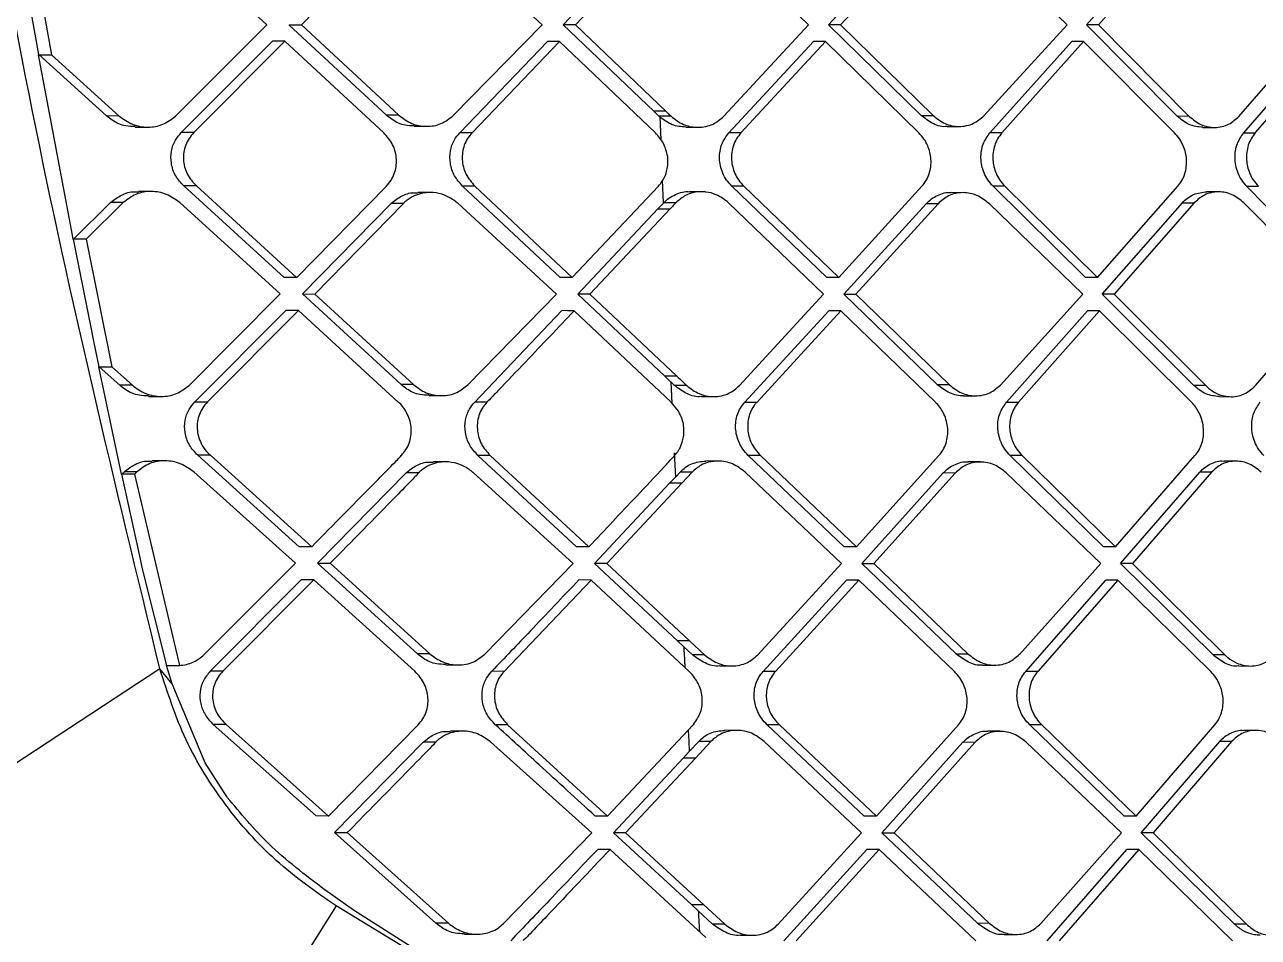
# Model space of a CAD drawing. Extents: x 525 to 609, y 649 to 778.
# Drawn here: x 534.178 to 535.813, y 714.428 to 715.638 of the extents above; entities that cross this region are included whole.
import ezdxf

# ---------------------------------------------------------------- set-up
doc = ezdxf.new("R2010")
doc.units = 0
doc.header["$MEASUREMENT"] = 0
doc.layers.add('1', color=4, linetype='Continuous')

# ---------------------------------------------------------------- blocks, each defined once
blk = doc.blocks.new('JETSETTER')
at = {"layer": '1', "color": 3, "linetype": 'Continuous', "lineweight": 25}
for p, q in [((9.3714, 46.5133), (9.2395, 46.6345)), ((9.7361, 46.5132), (9.6066, 46.6336)), ((10.089, 46.5131), (9.9643, 46.6343)), ((10.4318, 46.513), (10.3089, 46.6334)), ((10.4576, 46.5131), (10.5651, 46.6342)), ((10.5808, 46.6342), (10.4734, 46.513)), ((9.5349, 46.6332), (9.417, 46.5133)), ((9.7641, 46.5132), (9.8756, 46.6311)), ((9.8917, 46.6311), (9.7803, 46.5132)), ((10.1158, 46.5131), (10.2256, 46.6331)), ((10.2415, 46.633), (10.1317, 46.5131)), ((9.069, 46.4736), (9.0564, 46.5448)), ((9.0732, 46.5446), (9.0859, 46.4733)), ((9.2503, 46.3922), (9.3714, 46.5133)), ((9.53, 46.3933), (9.4005, 46.5133)), ((9.4006, 46.5133), (9.417, 46.5133)), ((9.417, 46.5133), (9.5463, 46.3932)), ((9.6182, 46.3929), (9.7361, 46.5132)), ((9.8841, 46.3986), (9.7641, 46.5132)), ((9.7803, 46.5132), (9.7641, 46.5132)), ((9.7803, 46.5132), (9.9001, 46.3986)), ((9.9768, 46.3919), (10.089, 46.5131)), ((10.2383, 46.3931), (10.1158, 46.5131)), ((10.1317, 46.5131), (10.1158, 46.5131)), ((10.2542, 46.393), (10.1317, 46.5131)), ((10.3217, 46.3927), (10.4318, 46.513)), ((10.578, 46.3919), (10.4576, 46.5131)), ((10.4734, 46.513), (10.4576, 46.5131)), ((10.4734, 46.513), (10.5938, 46.3918)), ((10.6596, 46.3918), (10.7648, 46.513)), ((9.2578, 46.3702), (9.3787, 46.4913)), ((9.3952, 46.4913), (9.2744, 46.3702)), ((9.3952, 46.4913), (9.3788, 46.4913)), ((9.5261, 46.3701), (9.3952, 46.4913)), ((9.627, 46.3701), (9.7431, 46.4912)), ((9.7593, 46.4912), (9.6433, 46.37)), ((9.7593, 46.4912), (9.7431, 46.4912)), ((9.8864, 46.37), (9.7593, 46.4912)), ((9.9836, 46.37), (10.0956, 46.4911)), ((10.1115, 46.4911), (9.9996, 46.3699)), ((10.1115, 46.4911), (10.0956, 46.4911)), ((10.2354, 46.3699), (10.1115, 46.4911)), ((10.3296, 46.3699), (10.438, 46.4911)), ((10.4538, 46.491), (10.3454, 46.3699)), ((10.4538, 46.491), (10.438, 46.4911)), ((10.5744, 46.3698), (10.4538, 46.491)), ((10.7706, 46.491), (10.6656, 46.3699)), ((10.6812, 46.3698), (10.7862, 46.491)), ((9.1122, 46.2415), (9.0687, 46.4735)), ((9.1589, 46.3923), (9.0689, 46.4736)), ((9.0691, 46.4733), (9.0859, 46.4733)), ((9.0859, 46.4733), (9.1756, 46.3922)), ((9.1756, 46.3922), (9.1589, 46.3923)), ((9.5463, 46.3932), (9.53, 46.3933)), ((9.8909, 46.392), (9.8841, 46.3986)), ((9.9001, 46.3985), (9.8841, 46.3986)), ((9.892, 46.391), (9.8909, 46.392)), ((9.907, 46.392), (9.8909, 46.392)), ((9.8921, 46.391), (9.8933, 46.3608)), ((10.2383, 46.3931), (10.2542, 46.393)), ((10.5937, 46.3918), (10.578, 46.3919)), ((9.1968, 46.3776), (9.2135, 46.3776)), ((9.5667, 46.3786), (9.5831, 46.3786)), ((9.9265, 46.3774), (9.9426, 46.3773)), ((10.273, 46.3784), (10.2888, 46.3784)), ((10.6117, 46.3772), (10.6274, 46.3772)), ((9.2744, 46.3702), (9.2578, 46.3702)), ((9.6433, 46.37), (9.627, 46.3701)), ((9.9996, 46.3699), (9.9836, 46.37)), ((10.3454, 46.3699), (10.3296, 46.3699)), ((10.6656, 46.3699), (10.6812, 46.3698)), ((9.9028, 46.3292), (9.9025, 46.3384)), ((9.8954, 46.3072), (9.8966, 46.2771)), ((9.2178, 46.2921), (9.2012, 46.2922)), ((9.3942, 46.1783), (9.2612, 46.2995)), ((9.2778, 46.2995), (9.2612, 46.2995)), ((9.2778, 46.2995), (9.4107, 46.1783)), ((9.4108, 46.1782), (9.5297, 46.2994)), ((9.5879, 46.2908), (9.5716, 46.2909)), ((9.7599, 46.1782), (9.6307, 46.2994)), ((9.647, 46.2993), (9.6307, 46.2994)), ((9.647, 46.2993), (9.7761, 46.1781)), ((9.7761, 46.1781), (9.8903, 46.2992)), ((9.9476, 46.2919), (9.9315, 46.2919)), ((10.1133, 46.1781), (9.9876, 46.2993)), ((10.0036, 46.2992), (9.9876, 46.2993)), ((10.0036, 46.2992), (10.1293, 46.178)), ((10.1293, 46.178), (10.2395, 46.2992)), ((10.2942, 46.2906), (10.2783, 46.2907)), ((10.4562, 46.178), (10.3337, 46.2992)), ((10.3495, 46.2991), (10.3337, 46.2992)), ((10.3495, 46.2991), (10.472, 46.178)), ((10.472, 46.178), (10.5786, 46.2991)), ((10.6327, 46.2917), (10.617, 46.2918)), ((10.6697, 46.2991), (10.7887, 46.178)), ((10.6697, 46.2991), (10.6854, 46.2991)), ((9.1148, 46.229), (9.1642, 46.2776)), ((9.181, 46.2775), (9.1318, 46.2291)), ((9.181, 46.2775), (9.1643, 46.2776)), ((9.389, 46.1563), (9.2557, 46.2775)), ((9.4183, 46.1563), (9.536, 46.2762)), ((9.5523, 46.2762), (9.4348, 46.1562)), ((9.5523, 46.2762), (9.536, 46.2762)), ((9.7552, 46.1561), (9.6243, 46.2765)), ((9.8892, 46.2687), (9.8968, 46.2769)), ((9.9133, 46.2772), (9.8972, 46.2773)), ((10.1092, 46.156), (9.9832, 46.2772)), ((10.1361, 46.1561), (10.245, 46.276)), ((10.2609, 46.276), (10.1521, 46.156)), ((10.2609, 46.276), (10.245, 46.276)), ((10.4526, 46.156), (10.3284, 46.2763)), ((10.4784, 46.156), (10.5847, 46.2771)), ((10.6004, 46.2771), (10.4942, 46.1559)), ((10.5847, 46.2772), (10.6004, 46.2771)), ((10.7855, 46.1559), (10.6663, 46.2771)), ((9.7833, 46.1562), (9.8892, 46.2687)), ((9.9053, 46.2686), (9.7995, 46.1561)), ((9.9053, 46.2686), (9.8892, 46.2687)), ((9.1147, 46.229), (9.1122, 46.2415)), ((9.1318, 46.2291), (9.115, 46.2292)), ((9.1383, 46.1119), (9.115, 46.229)), ((9.1318, 46.2291), (9.1659, 46.0595)), ((9.4108, 46.1782), (9.3942, 46.1783)), ((9.7761, 46.1781), (9.7599, 46.1782)), ((10.1293, 46.178), (10.1133, 46.1781)), ((10.472, 46.178), (10.4562, 46.178)), ((9.2681, 46.0351), (9.389, 46.1563)), ((9.5491, 46.0362), (9.4183, 46.1563)), ((9.4183, 46.1563), (9.4348, 46.1562)), ((9.4348, 46.1562), (9.5656, 46.0362)), ((9.6377, 46.0358), (9.7552, 46.1561)), ((9.8986, 46.0472), (9.7833, 46.1562)), ((9.7995, 46.1561), (9.7833, 46.1562)), ((9.7995, 46.1561), (9.9147, 46.0472)), ((9.9978, 46.0349), (10.1092, 46.156)), ((10.26, 46.036), (10.1361, 46.1561)), ((10.1361, 46.1561), (10.1521, 46.156)), ((10.1521, 46.156), (10.2759, 46.036)), ((10.3435, 46.0356), (10.4526, 46.156)), ((10.6, 46.0348), (10.4784, 46.156)), ((10.4942, 46.156), (10.4784, 46.156)), ((10.4942, 46.1559), (10.6157, 46.0348)), ((10.6815, 46.0348), (10.7855, 46.1559)), ((9.2759, 46.0132), (9.3966, 46.1343)), ((9.4131, 46.1342), (9.2925, 46.0131)), ((9.4131, 46.1342), (9.3966, 46.1343)), ((9.5454, 46.013), (9.4131, 46.1342)), ((9.6468, 46.013), (9.7624, 46.1342)), ((9.9072, 46.0129), (9.7787, 46.1341)), ((10.0048, 46.0129), (10.116, 46.1341)), ((10.132, 46.134), (10.0209, 46.0129)), ((10.132, 46.134), (10.116, 46.1341)), ((10.2573, 46.0128), (10.132, 46.134)), ((10.3516, 46.0128), (10.459, 46.134)), ((10.4748, 46.1339), (10.3675, 46.0128)), ((10.4748, 46.1339), (10.459, 46.134)), ((10.5966, 46.0128), (10.4748, 46.1339)), ((9.142, 46.0939), (9.1383, 46.1119)), ((9.149, 46.0598), (9.142, 46.0939)), ((9.1738, 45.9404), (9.1487, 46.0597)), ((9.1762, 46.0353), (9.1489, 46.0597)), ((9.1491, 46.0595), (9.1659, 46.0595)), ((9.1659, 46.0595), (9.193, 46.0352)), ((9.9068, 46.0395), (9.8986, 46.0472)), ((9.9147, 46.0472), (9.8986, 46.0472)), ((9.193, 46.0352), (9.1763, 46.0352)), ((9.5656, 46.0362), (9.5491, 46.0362)), ((9.9069, 46.0395), (9.9081, 46.0117)), ((9.9277, 46.0349), (9.9116, 46.0349)), ((10.2759, 46.036), (10.2599, 46.036)), ((10.6157, 46.0348), (10.6, 46.0348)), ((9.2145, 46.0206), (9.2312, 46.0205)), ((9.2759, 46.0132), (9.2925, 46.0131)), ((9.5862, 46.0216), (9.6026, 46.0215)), ((9.6631, 46.013), (9.6468, 46.013)), ((9.9168, 46.0008), (9.9072, 46.0129)), ((9.9475, 46.0203), (9.9636, 46.0202)), ((10.0048, 46.0129), (10.0209, 46.0129)), ((10.2948, 46.0214), (10.3107, 46.0213)), ((10.3516, 46.0128), (10.3675, 46.0128)), ((10.6338, 46.0202), (10.6495, 46.0201)), ((9.1788, 45.9172), (9.1738, 45.9404)), ((9.2361, 45.9351), (9.2194, 45.9351)), ((9.4142, 45.8212), (9.2797, 45.9425)), ((9.2964, 45.9424), (9.2797, 45.9425)), ((9.2964, 45.9424), (9.4308, 45.8212)), ((9.6081, 45.9338), (9.5917, 45.9338)), ((9.7818, 45.8211), (9.651, 45.9423)), ((9.6673, 45.9423), (9.651, 45.9423)), ((9.6673, 45.9423), (9.798, 45.8211)), ((9.9112, 45.9455), (9.9127, 45.9136)), ((9.9693, 45.9348), (9.9532, 45.9349)), ((10.1366, 45.821), (10.0094, 45.9422)), ((10.0254, 45.9422), (10.0094, 45.9422)), ((10.0254, 45.9422), (10.1526, 45.8209)), ((10.1526, 45.8209), (10.262, 45.9421)), ((10.3169, 45.9336), (10.301, 45.9336)), ((10.4802, 45.8209), (10.3564, 45.9421)), ((10.3723, 45.9421), (10.3564, 45.9421)), ((10.3723, 45.9421), (10.496, 45.8209)), ((10.496, 45.8209), (10.6014, 45.942)), ((10.6556, 45.9347), (10.6399, 45.9347)), ((9.2033, 45.807), (9.1791, 45.9174)), ((9.1991, 45.9205), (9.1823, 45.9205)), ((9.1959, 45.9173), (9.2555, 45.6636)), ((9.409, 45.7992), (9.2743, 45.9204)), ((9.4385, 45.7992), (9.556, 45.9192)), ((9.5724, 45.9191), (9.556, 45.9192)), ((9.7772, 45.7991), (9.6447, 45.9194)), ((9.9127, 45.9136), (9.9189, 45.9202)), ((9.935, 45.9202), (9.9189, 45.9202)), ((9.935, 45.9202), (9.9213, 45.9054)), ((10.1327, 45.799), (10.0052, 45.9202)), ((10.1597, 45.799), (10.2678, 45.919)), ((10.2837, 45.9189), (10.1757, 45.7989)), ((10.2837, 45.9189), (10.2678, 45.919)), ((10.4768, 45.7989), (10.3513, 45.9192)), ((10.5026, 45.7989), (10.6078, 45.9201)), ((10.6235, 45.92), (10.5184, 45.7989)), ((10.6235, 45.92), (10.6078, 45.9201)), ((9.8054, 45.7991), (9.9051, 45.9054)), ((9.9213, 45.9054), (9.8217, 45.799)), ((9.9051, 45.9054), (9.9127, 45.9135)), ((9.9213, 45.9054), (9.9051, 45.9054)), ((9.4308, 45.8212), (9.4142, 45.8212)), ((9.798, 45.821), (9.7818, 45.8211)), ((10.1526, 45.8209), (10.1366, 45.821)), ((10.496, 45.8209), (10.4802, 45.8209)), ((9.2066, 45.792), (9.2033, 45.807)), ((9.2386, 45.6637), (9.2066, 45.792)), ((9.2881, 45.6781), (9.409, 45.7992)), ((9.5709, 45.6792), (9.4385, 45.7992)), ((9.4386, 45.7992), (9.4551, 45.7992)), ((9.4551, 45.7992), (9.5874, 45.6791)), ((9.66, 45.6788), (9.7772, 45.799)), ((9.9154, 45.6966), (9.8054, 45.7991)), ((9.8217, 45.799), (9.8055, 45.7991)), ((9.8217, 45.799), (9.9315, 45.6965)), ((10.0219, 45.6778), (10.1327, 45.7989)), ((10.2849, 45.679), (10.1597, 45.799)), ((10.1597, 45.799), (10.1757, 45.7989)), ((10.1757, 45.7989), (10.3009, 45.6789)), ((10.3687, 45.6785), (10.4768, 45.7989)), ((10.6254, 45.6777), (10.5026, 45.7989)), ((10.5184, 45.7989), (10.5026, 45.7989)), ((10.5184, 45.7989), (10.6411, 45.6777)), ((9.4168, 45.7772), (9.2961, 45.6561)), ((9.4334, 45.7772), (9.3128, 45.6561)), ((9.4334, 45.7772), (9.4168, 45.7772)), ((9.5673, 45.656), (9.4334, 45.7772)), ((9.8009, 45.777), (9.6857, 45.6559)), ((9.8009, 45.777), (9.7847, 45.7771)), ((9.9311, 45.6558), (9.8009, 45.777)), ((10.0291, 45.6558), (10.1397, 45.777)), ((10.1557, 45.7769), (10.0453, 45.6558)), ((10.1557, 45.7769), (10.1397, 45.777)), ((10.2825, 45.6557), (10.1557, 45.7769)), ((10.377, 45.6558), (10.4834, 45.7769)), ((10.4992, 45.7769), (10.3929, 45.6557)), ((10.4992, 45.7769), (10.4834, 45.7769)), ((10.6222, 45.6557), (10.4992, 45.7769)), ((9.9315, 45.6965), (9.9153, 45.6965)), ((9.9238, 45.6886), (9.9154, 45.6966)), ((9.9353, 45.6779), (9.9238, 45.6886)), ((9.9315, 45.6965), (9.9515, 45.6778)), ((9.5874, 45.6791), (9.5709, 45.6792)), ((9.9515, 45.6778), (9.9353, 45.6779)), ((10.3009, 45.6789), (10.2849, 45.6789)), ((10.6411, 45.6777), (10.6253, 45.6777)), ((9.2458, 45.6393), (9.2294, 45.6595)), ((9.2458, 45.6393), (9.2384, 45.6636)), ((9.2387, 45.6637), (9.2555, 45.6636)), ((9.3128, 45.6561), (9.2961, 45.6561)), ((9.6083, 45.6645), (9.6247, 45.6645)), ((9.6856, 45.6559), (9.6693, 45.656)), ((9.9338, 45.6531), (9.9311, 45.6558)), ((9.9715, 45.6632), (9.9876, 45.6632)), ((10.0453, 45.6558), (10.0292, 45.6558)), ((10.32, 45.6643), (10.3359, 45.6643)), ((10.3929, 45.6557), (10.377, 45.6558)), ((10.6593, 45.6631), (10.675, 45.663)), ((9.2896, 45.5347), (9.2458, 45.6393)), ((9.3003, 45.5854), (9.4365, 45.4642)), ((9.3171, 45.5854), (9.3003, 45.5854)), ((9.3171, 45.5854), (9.4531, 45.4641)), ((9.4531, 45.4641), (9.5719, 45.5852)), ((9.6309, 45.5767), (9.6145, 45.5767)), ((9.6904, 45.5852), (9.6741, 45.5852)), ((9.6904, 45.5852), (9.8228, 45.464)), ((9.8228, 45.464), (9.9361, 45.5851)), ((9.9373, 45.5864), (9.9361, 45.5851)), ((9.9942, 45.5777), (9.978, 45.5778)), ((10.1631, 45.4639), (10.0343, 45.5851)), ((10.0505, 45.5851), (10.0344, 45.5851)), ((10.0505, 45.5851), (10.1792, 45.4639)), ((10.1792, 45.4639), (10.2878, 45.585)), ((10.3429, 45.5765), (10.327, 45.5765)), ((10.5074, 45.4638), (10.3824, 45.585)), ((10.3983, 45.585), (10.3824, 45.585)), ((10.3983, 45.585), (10.5233, 45.4638)), ((10.5233, 45.4638), (10.6277, 45.585)), ((10.6819, 45.5776), (10.6661, 45.5776)), ((9.4611, 45.4421), (9.5786, 45.5621)), ((9.5951, 45.5621), (9.5786, 45.5621)), ((9.802, 45.442), (9.6678, 45.5624)), ((9.9312, 45.5498), (9.9436, 45.5631)), ((9.9598, 45.5631), (9.9397, 45.5414)), ((9.9598, 45.5631), (9.9436, 45.5631)), ((10.1593, 45.4419), (10.0303, 45.5631)), ((10.1864, 45.4419), (10.2938, 45.5619)), ((10.3098, 45.5618), (10.2025, 45.4419)), ((10.3098, 45.5618), (10.2938, 45.5619)), ((10.5042, 45.4418), (10.3775, 45.5622)), ((10.53, 45.4418), (10.6342, 45.563)), ((10.65, 45.5629), (10.5459, 45.4418)), ((10.65, 45.5629), (10.6342, 45.563)), ((9.8305, 45.442), (9.9235, 45.5415)), ((9.9397, 45.5414), (9.8468, 45.442)), ((9.9234, 45.5415), (9.9397, 45.5414)), ((9.9235, 45.5415), (9.9312, 45.5498)), ((9.3185, 45.4893), (9.2896, 45.5347)), ((9.4531, 45.4641), (9.4365, 45.4642)), ((9.8228, 45.464), (9.8065, 45.464)), ((10.1792, 45.4639), (10.1631, 45.4639)), ((10.5233, 45.4638), (10.5074, 45.4638)), ((9.5952, 45.3221), (9.4611, 45.4422)), ((9.4611, 45.4422), (9.4778, 45.4421)), ((9.4778, 45.4421), (9.6118, 45.322)), ((9.6849, 45.3217), (9.802, 45.442)), ((9.9343, 45.3465), (9.8305, 45.442)), ((9.8468, 45.442), (9.8305, 45.442)), ((9.8468, 45.442), (9.9505, 45.3464)), ((10.0491, 45.3207), (10.1593, 45.4419)), ((10.3131, 45.3219), (10.1864, 45.4419)), ((10.1865, 45.4419), (10.2025, 45.4419)), ((10.2025, 45.4419), (10.3291, 45.3218)), ((10.397, 45.3215), (10.5042, 45.4418)), ((10.6539, 45.3206), (10.53, 45.4418)), ((10.5459, 45.4418), (10.5301, 45.4418)), ((10.5459, 45.4418), (10.6697, 45.3206)), ((9.8261, 45.42), (9.8098, 45.42)), ((9.953, 45.3033), (9.8261, 45.42)), ((10.1666, 45.4199), (10.0566, 45.2988)), ((10.1827, 45.4199), (10.0727, 45.2987)), ((10.1827, 45.4199), (10.1666, 45.4199)), ((10.3108, 45.2987), (10.1827, 45.4199)), ((10.4056, 45.2987), (10.511, 45.4198)), ((10.5269, 45.4198), (10.4215, 45.2986)), ((10.5269, 45.4198), (10.511, 45.4198)), ((10.651, 45.2986), (10.5269, 45.4198)), ((9.4863, 45.3395), (9.4483, 45.3661)), ((9.961, 45.043), (9.4629, 45.3449)), ((9.9431, 45.3383), (9.9343, 45.3465)), ((9.9505, 45.3464), (9.9783, 45.3207)), ((9.6019, 45.2658), (9.4863, 45.3395)), ((9.9621, 45.3208), (9.9431, 45.3383)), ((9.6118, 45.322), (9.5952, 45.3221)), ((9.9783, 45.3207), (9.9621, 45.3208)), ((10.3291, 45.3218), (10.3131, 45.3219)), ((10.6697, 45.3206), (10.6539, 45.3206)), ((9.633, 45.3074), (9.6495, 45.3074)), ((9.9986, 45.3061), (10.0148, 45.3061)), ((10.3484, 45.3072), (10.3643, 45.3072))]:
    blk.add_line(p, q, dxfattribs=at)
at = {"layer": '1', "color": 3, "linetype": 'Continuous', "lineweight": 25, "flags": 128}
for points in [[(9.9001, 46.3985), (9.904, 46.3949), (9.907, 46.392)], [(9.7787, 46.1341), (9.7696, 46.1341), (9.7625, 46.1342)], [(9.1959, 45.9173), (9.1865, 45.9174), (9.1791, 45.9174)], [(9.2294, 45.6595), (9.0048, 45.5121), (8.8595, 45.4167), (8.7142, 45.3213), (8.5689, 45.2259)], [(9.4629, 45.3449), (9.2566, 45.0165), (9.0503, 44.688)], [(9.9505, 45.3464), (9.9414, 45.3464), (9.9343, 45.3465)]]:
    blk.add_lwpolyline(points, dxfattribs=at)
at = {"layer": '1', "color": 3, "linetype": 'Continuous', "lineweight": 25}
for points, knots in [([(9.2294, 45.6595), (9.1699, 45.9051), (9.0509, 46.3962), (8.9314, 47.1453), (8.8564, 47.8998), (8.8323, 48.658), (8.8596, 49.416), (8.9376, 50.1702), (9.0599, 50.9187), (9.1804, 51.4094), (9.2407, 51.6547)], [0, 0, 0, 0, 0.125001, 0.250001, 0.375003, 0.499997, 0.624991, 0.749994, 0.874996, 1, 1, 1, 1]), ([(9.1969, 46.3783), (9.1926, 46.3783), (9.1819, 46.3784), (9.1688, 46.3843), (9.1613, 46.3903), (9.1589, 46.3923)], [0, 0, 0, 0, 0.30808, 0.77962, 1, 1, 1, 1]), ([(9.1756, 46.3922), (9.1813, 46.3881), (9.1926, 46.3799), (9.2134, 46.3765), (9.2341, 46.3797), (9.2449, 46.3881), (9.2503, 46.3922)], [0, 0, 0, 0, 0.250389, 0.502666, 0.753823, 1, 1, 1, 1]), ([(9.5667, 46.3793), (9.5626, 46.3793), (9.5524, 46.3794), (9.5396, 46.3852), (9.5324, 46.3913), (9.53, 46.3933)], [0, 0, 0, 0, 0.308044, 0.768915, 1, 1, 1, 1]), ([(9.5463, 46.3932), (9.5518, 46.3892), (9.5627, 46.381), (9.5827, 46.3775), (9.6027, 46.3806), (9.613, 46.3888), (9.6182, 46.3929)], [0, 0, 0, 0, 0.250409, 0.502081, 0.753025, 1, 1, 1, 1]), ([(9.9265, 46.3775), (9.9203, 46.378), (9.9077, 46.3792), (9.8973, 46.387), (9.8921, 46.3909)], [0, 0, 0, 0, 0.492484, 1, 1, 1, 1]), ([(9.907, 46.392), (9.9122, 46.3879), (9.9222, 46.3802), (9.9352, 46.3775), (9.9452, 46.3772), (9.9529, 46.378), (9.9652, 46.382), (9.9723, 46.3881), (9.9768, 46.3919)], [0, 0, 0, 0, 0.248392, 0.4715, 0.498571, 0.641528, 0.772806, 1, 1, 1, 1]), ([(10.273, 46.3785), (10.2729, 46.3785), (10.2668, 46.3772), (10.2536, 46.3813), (10.2434, 46.3892), (10.2383, 46.3931)], [0, 0, 0, 0, 0.001472, 0.502122, 1, 1, 1, 1]), ([(10.2542, 46.393), (10.2593, 46.389), (10.2695, 46.3809), (10.2857, 46.3777), (10.2985, 46.3791), (10.3104, 46.3829), (10.3173, 46.3889), (10.3217, 46.3927)], [0, 0, 0, 0, 0.2488843, 0.4986202, 0.6394033, 0.7699548, 1, 1, 1, 1]), ([(10.6117, 46.3773), (10.6055, 46.3779), (10.5931, 46.3793), (10.5831, 46.3877), (10.578, 46.3919)], [0, 0, 0, 0, 0.499015, 1, 1, 1, 1]), ([(10.5937, 46.3918), (10.5987, 46.3878), (10.6087, 46.3796), (10.6246, 46.3765), (10.637, 46.3779), (10.6486, 46.3818), (10.6553, 46.3879), (10.6596, 46.3918)], [0, 0, 0, 0, 0.249165, 0.498679, 0.637198, 0.767007, 1, 1, 1, 1]), ([(9.2612, 46.2995), (9.2573, 46.3038), (9.2494, 46.3123), (9.2438, 46.329), (9.2439, 46.3456), (9.2489, 46.3599), (9.255, 46.367), (9.2578, 46.3703)], [0, 0, 0, 0, 0.2178, 0.436157, 0.64123, 0.835851, 1, 1, 1, 1]), ([(9.2744, 46.3702), (9.2722, 46.3677), (9.2678, 46.3627), (9.2634, 46.3538), (9.2609, 46.3443), (9.2604, 46.3346), (9.2619, 46.3248), (9.2665, 46.3121), (9.2733, 46.3045), (9.2778, 46.2995)], [0, 0, 0, 0, 0.129064, 0.254547, 0.377228, 0.497962, 0.62032, 0.747051, 1, 1, 1, 1]), ([(9.5297, 46.2994), (9.5319, 46.3018), (9.5361, 46.3068), (9.5404, 46.3157), (9.5428, 46.3252), (9.5433, 46.335), (9.5417, 46.3448), (9.5372, 46.3575), (9.5306, 46.365), (9.5261, 46.3701)], [0, 0, 0, 0, 0.127462, 0.25255, 0.375952, 0.498478, 0.621016, 0.747764, 1, 1, 1, 1]), ([(9.6307, 46.2994), (9.6268, 46.3037), (9.6191, 46.3123), (9.6136, 46.3291), (9.6137, 46.3458), (9.6186, 46.3601), (9.6244, 46.3671), (9.627, 46.3701)], [0, 0, 0, 0, 0.218698, 0.437829, 0.646296, 0.84558, 1, 1, 1, 1]), ([(9.6433, 46.37), (9.6411, 46.3675), (9.6369, 46.3626), (9.6327, 46.3536), (9.6303, 46.3442), (9.6299, 46.3344), (9.6315, 46.3247), (9.6359, 46.312), (9.6426, 46.3044), (9.647, 46.2993)], [0, 0, 0, 0, 0.128067, 0.253459, 0.376785, 0.498712, 0.620994, 0.747997, 1, 1, 1, 1]), ([(9.9025, 46.3386), (9.9011, 46.3445), (9.8984, 46.3564), (9.8904, 46.3654), (9.8864, 46.37)], [0, 0, 0, 0, 0.49722, 1, 1, 1, 1]), ([(9.9875, 46.2993), (9.9851, 46.3019), (9.9803, 46.307), (9.9753, 46.3164), (9.9722, 46.3261), (9.9709, 46.3361), (9.9716, 46.3458), (9.9747, 46.3579), (9.9801, 46.3652), (9.9836, 46.37)], [0, 0, 0, 0, 0.13682, 0.269621, 0.398716, 0.524433, 0.647123, 0.767194, 1, 1, 1, 1]), ([(9.9996, 46.3699), (9.9976, 46.3674), (9.9935, 46.3625), (9.9895, 46.3535), (9.9872, 46.344), (9.9868, 46.3312), (9.99, 46.3185), (9.9964, 46.3069), (10.0011, 46.3018), (10.0036, 46.2992)], [0, 0, 0, 0, 0.127681, 0.253556, 0.378066, 0.501737, 0.7342, 0.862951, 1, 1, 1, 1]), ([(10.2395, 46.2992), (10.2415, 46.3016), (10.2454, 46.3066), (10.2493, 46.3155), (10.2515, 46.325), (10.2519, 46.3378), (10.2487, 46.3506), (10.2424, 46.3622), (10.2378, 46.3673), (10.2354, 46.3699)], [0, 0, 0, 0, 0.126019, 0.251338, 0.376393, 0.501588, 0.734751, 0.863399, 1, 1, 1, 1]), ([(10.3337, 46.2992), (10.3313, 46.3018), (10.3266, 46.3071), (10.3217, 46.3165), (10.3186, 46.3264), (10.3171, 46.3395), (10.3193, 46.3555), (10.3262, 46.3652), (10.3296, 46.3699)], [0, 0, 0, 0, 0.138409, 0.272577, 0.402737, 0.529092, 0.770344, 1, 1, 1, 1]), ([(10.3454, 46.3699), (10.3435, 46.3674), (10.3395, 46.3624), (10.3357, 46.3535), (10.3335, 46.344), (10.3331, 46.3313), (10.3363, 46.3186), (10.3425, 46.3069), (10.3471, 46.3018), (10.3495, 46.2991)], [0, 0, 0, 0, 0.126638, 0.252177, 0.376977, 0.501424, 0.732702, 0.861897, 1, 1, 1, 1]), ([(10.5786, 46.2991), (10.5805, 46.3016), (10.5843, 46.3065), (10.5881, 46.3153), (10.5902, 46.3249), (10.5906, 46.3376), (10.5875, 46.3504), (10.5813, 46.362), (10.5768, 46.3672), (10.5744, 46.3698)], [0, 0, 0, 0, 0.124864, 0.249842, 0.375245, 0.501291, 0.733357, 0.862426, 1, 1, 1, 1]), ([(10.6656, 46.3699), (10.6624, 46.3652), (10.6558, 46.3556), (10.6535, 46.3398), (10.6549, 46.3268), (10.6578, 46.3168), (10.6626, 46.3072), (10.6673, 46.3019), (10.6697, 46.2991)], [0, 0, 0, 0, 0.225393, 0.465697, 0.592592, 0.723842, 0.859601, 1, 1, 1, 1]), ([(10.6812, 46.3698), (10.6793, 46.3674), (10.6756, 46.3624), (10.6718, 46.3535), (10.6697, 46.344), (10.6693, 46.3314), (10.6724, 46.3187), (10.6784, 46.307), (10.683, 46.3018), (10.6854, 46.2991)], [0, 0, 0, 0, 0.125583, 0.250789, 0.37589, 0.501146, 0.730516, 0.860319, 1, 1, 1, 1]), ([(9.8903, 46.2992), (9.8937, 46.3036), (9.9004, 46.3123), (9.902, 46.3235), (9.9028, 46.3291)], [0, 0, 0, 0, 0.505252, 1, 1, 1, 1]), ([(9.1642, 46.2776), (9.1689, 46.2812), (9.1781, 46.2883), (9.1916, 46.2925), (9.1993, 46.2917), (9.2011, 46.2915)], [0, 0, 0, 0, 0.430596, 0.860063, 1, 1, 1, 1]), ([(9.2557, 46.2775), (9.2501, 46.2816), (9.2387, 46.2898), (9.2179, 46.2933), (9.1972, 46.29), (9.1863, 46.2817), (9.181, 46.2775)], [0, 0, 0, 0, 0.250316, 0.502584, 0.753742, 1, 1, 1, 1]), ([(9.5359, 46.2763), (9.5403, 46.2798), (9.5491, 46.2869), (9.5621, 46.2911), (9.5696, 46.2904), (9.5715, 46.2902)], [0, 0, 0, 0, 0.427524, 0.854215, 1, 1, 1, 1]), ([(9.6243, 46.2765), (9.6231, 46.2775), (9.6199, 46.2802), (9.613, 46.2847), (9.602, 46.2895), (9.5894, 46.2913), (9.577, 46.2901), (9.5661, 46.2866), (9.5581, 46.2816), (9.5534, 46.2776), (9.5525, 46.2764), (9.5523, 46.2762)], [0, 0, 0, 0, 0.05475, 0.156663, 0.305613, 0.501463, 0.634041, 0.776816, 0.933321, 0.991566, 1, 1, 1, 1]), ([(9.8969, 46.277), (9.8993, 46.2792), (9.904, 46.2838), (9.9153, 46.2897), (9.9252, 46.2931), (9.9315, 46.2919), (9.9315, 46.2919)], [0, 0, 0, 0, 0.250384, 0.500424, 0.999201, 1, 1, 1, 1]), ([(9.9832, 46.2772), (9.9779, 46.2813), (9.9688, 46.2883), (9.9562, 46.2914), (9.9498, 46.2918), (9.9441, 46.2919), (9.9365, 46.291), (9.9242, 46.2868), (9.9174, 46.2808), (9.9133, 46.2772)], [0, 0, 0, 0, 0.248632, 0.428776, 0.491489, 0.498545, 0.654409, 0.789947, 1, 1, 1, 1]), ([(10.245, 46.276), (10.2473, 46.2783), (10.2518, 46.2827), (10.2626, 46.2885), (10.2721, 46.2919), (10.2782, 46.2907), (10.2783, 46.2906)], [0, 0, 0, 0, 0.251499, 0.501337, 0.995422, 1, 1, 1, 1]), ([(10.3284, 46.2763), (10.3233, 46.2803), (10.313, 46.2883), (10.2967, 46.2913), (10.284, 46.2899), (10.2721, 46.2859), (10.2653, 46.2798), (10.2609, 46.276)], [0, 0, 0, 0, 0.24885, 0.498568, 0.640126, 0.770981, 1, 1, 1, 1]), ([(10.5847, 46.2772), (10.5869, 46.2794), (10.5914, 46.2838), (10.6019, 46.2901), (10.611, 46.2911), (10.617, 46.2918)], [0, 0, 0, 0, 0.254608, 0.506606, 1, 1, 1, 1]), ([(10.6663, 46.2771), (10.6613, 46.2812), (10.6513, 46.2893), (10.6354, 46.2924), (10.623, 46.291), (10.6114, 46.2871), (10.6047, 46.281), (10.6004, 46.2771)], [0, 0, 0, 0, 0.249125, 0.498648, 0.638322, 0.768507, 1, 1, 1, 1]), ([(9.9133, 46.2772), (9.9118, 46.2756), (9.9091, 46.2728), (9.9064, 46.2699), (9.9053, 46.2686)], [0, 0, 0, 0, 0.559985, 1, 1, 1, 1]), ([(9.7787, 46.1341), (9.7573, 46.1116), (9.7236, 46.0761), (9.6855, 46.0363), (9.6685, 46.0184), (9.6636, 46.0135), (9.6631, 46.013)], [0, 0, 0, 0, 0.557829, 0.876294, 0.987322, 1, 1, 1, 1]), ([(9.9147, 46.0472), (9.9172, 46.0449), (9.9215, 46.0408), (9.9258, 46.0367), (9.9277, 46.0349)], [0, 0, 0, 0, 0.559951, 1, 1, 1, 1]), ([(9.2145, 46.0212), (9.2103, 46.0213), (9.1996, 46.0213), (9.1863, 46.0272), (9.1786, 46.0333), (9.1762, 46.0353)], [0, 0, 0, 0, 0.304014, 0.775202, 1, 1, 1, 1]), ([(9.193, 46.0352), (9.1987, 46.0311), (9.2102, 46.0229), (9.2311, 46.0194), (9.2519, 46.0226), (9.2627, 46.031), (9.2681, 46.0351)], [0, 0, 0, 0, 0.250532, 0.503039, 0.753998, 1, 1, 1, 1]), ([(9.5862, 46.0222), (9.5821, 46.0222), (9.5719, 46.0224), (9.559, 46.0281), (9.5516, 46.0342), (9.5491, 46.0362)], [0, 0, 0, 0, 0.303166, 0.76422, 1, 1, 1, 1]), ([(9.5656, 46.0362), (9.571, 46.0321), (9.582, 46.024), (9.5994, 46.0209), (9.6132, 46.0222), (9.6258, 46.0261), (9.6331, 46.0321), (9.6377, 46.0358)], [0, 0, 0, 0, 0.250278, 0.501662, 0.645047, 0.775926, 1, 1, 1, 1]), ([(9.9116, 46.035), (9.9107, 46.0358), (9.9091, 46.0373), (9.9076, 46.0388), (9.9069, 46.0394)], [0, 0, 0, 0, 0.560182, 1, 1, 1, 1]), ([(9.9474, 46.0204), (9.9474, 46.0203), (9.941, 46.0191), (9.9274, 46.0232), (9.9168, 46.0311), (9.9116, 46.0349)], [0, 0, 0, 0, 0.006992, 0.505549, 1, 1, 1, 1]), ([(9.9277, 46.0349), (9.933, 46.0308), (9.9417, 46.0242), (9.9544, 46.0208), (9.9645, 46.02), (9.9738, 46.021), (9.9861, 46.0249), (9.9932, 46.031), (9.9978, 46.0349)], [0, 0, 0, 0, 0.248303, 0.407176, 0.498907, 0.640819, 0.7717, 1, 1, 1, 1]), ([(10.2948, 46.0214), (10.2947, 46.0214), (10.2886, 46.0207), (10.2755, 46.0241), (10.2652, 46.032), (10.2599, 46.036)], [0, 0, 0, 0, 0.0055552, 0.497647, 1, 1, 1, 1]), ([(10.2759, 46.036), (10.281, 46.0319), (10.2913, 46.0239), (10.3075, 46.0207), (10.3203, 46.022), (10.3322, 46.0258), (10.3391, 46.0318), (10.3435, 46.0356)], [0, 0, 0, 0, 0.248989, 0.498715, 0.638399, 0.768549, 1, 1, 1, 1]), ([(10.6338, 46.0202), (10.6276, 46.0209), (10.6152, 46.0222), (10.6051, 46.0306), (10.6, 46.0348)], [0, 0, 0, 0, 0.49951, 1, 1, 1, 1]), ([(10.6157, 46.0348), (10.6175, 46.0331), (10.6222, 46.0288), (10.6333, 46.0224), (10.6467, 46.0194), (10.659, 46.0208), (10.6706, 46.0247), (10.6773, 46.0308), (10.6815, 46.0348)], [0, 0, 0, 0, 0.092742, 0.250086, 0.499336, 0.636435, 0.765643, 1, 1, 1, 1]), ([(9.2797, 45.9425), (9.2757, 45.9467), (9.2677, 45.9553), (9.2619, 45.972), (9.262, 45.9887), (9.267, 46.0029), (9.2731, 46.01), (9.2758, 46.0132)], [0, 0, 0, 0, 0.219011, 0.438627, 0.644011, 0.837937, 1, 1, 1, 1]), ([(9.2925, 46.0131), (9.2903, 46.0106), (9.2859, 46.0057), (9.2815, 45.9967), (9.279, 45.9873), (9.2786, 45.9775), (9.2802, 45.9676), (9.2843, 45.9573), (9.2897, 45.9486), (9.2946, 45.944), (9.2964, 45.9424)], [0, 0, 0, 0, 0.128536, 0.253653, 0.376186, 0.497014, 0.619944, 0.74775, 0.910453, 1, 1, 1, 1]), ([(9.5496, 45.9423), (9.5517, 45.9448), (9.5559, 45.9497), (9.5601, 45.9585), (9.5625, 45.9681), (9.5629, 45.9779), (9.5613, 45.9878), (9.5567, 45.9996), (9.5511, 46.0083), (9.546, 46.0126), (9.5454, 46.013)], [0, 0, 0, 0, 0.125765, 0.250212, 0.374116, 0.497841, 0.620777, 0.748638, 0.972786, 1, 1, 1, 1]), ([(9.651, 45.9423), (9.6471, 45.9466), (9.6392, 45.9553), (9.6336, 45.9721), (9.6336, 45.989), (9.6385, 46.0031), (9.6443, 46.01), (9.6467, 46.013)], [0, 0, 0, 0, 0.220122, 0.440702, 0.649796, 0.848692, 1, 1, 1, 1]), ([(9.6631, 46.013), (9.6613, 46.0109), (9.6571, 46.0063), (9.6529, 45.9976), (9.6503, 45.9876), (9.6499, 45.9772), (9.6516, 45.9672), (9.6563, 45.9545), (9.6629, 45.9471), (9.6673, 45.9423)], [0, 0, 0, 0, 0.105811, 0.238443, 0.3734, 0.498495, 0.627703, 0.754204, 1, 1, 1, 1]), ([(10.0094, 45.9422), (10.0069, 45.9448), (10.002, 45.95), (9.9954, 45.9619), (9.9914, 45.9779), (9.9935, 45.9939), (9.9987, 46.0054), (10.0027, 46.0104), (10.0048, 46.0129)], [0, 0, 0, 0, 0.13909, 0.270946, 0.512794, 0.746561, 0.871255, 1, 1, 1, 1]), ([(10.0209, 46.0129), (10.0207, 46.0127), (10.0201, 46.0123), (10.0188, 46.0108), (10.0151, 46.006), (10.0112, 45.9978), (10.0086, 45.987), (10.0083, 45.9742), (10.0117, 45.9614), (10.0182, 45.9499), (10.023, 45.9448), (10.0254, 45.9421)], [0, 0, 0, 0, 0.009801, 0.025565, 0.075766, 0.251611, 0.376059, 0.501999, 0.733152, 0.862125, 1, 1, 1, 1]), ([(10.262, 45.9421), (10.264, 45.9446), (10.2679, 45.9495), (10.2717, 45.9584), (10.2738, 45.968), (10.2741, 45.9812), (10.2698, 45.9967), (10.2626, 46.0079), (10.2578, 46.0123), (10.2573, 46.0128)], [0, 0, 0, 0, 0.125424, 0.250578, 0.375945, 0.501881, 0.750951, 0.971896, 1, 1, 1, 1]), ([(10.3564, 45.9421), (10.3539, 45.9448), (10.3491, 45.9501), (10.3441, 45.9596), (10.3409, 45.9696), (10.3394, 45.9826), (10.3416, 45.9985), (10.3483, 46.0082), (10.3516, 46.0128)], [0, 0, 0, 0, 0.140282, 0.275802, 0.406743, 0.533369, 0.773532, 1, 1, 1, 1]), ([(10.3675, 46.0128), (10.3655, 46.0103), (10.3617, 46.0054), (10.3579, 45.9964), (10.3558, 45.9869), (10.3555, 45.9742), (10.3588, 45.9615), (10.3651, 45.9499), (10.3698, 45.9448), (10.3723, 45.9421)], [0, 0, 0, 0, 0.125919, 0.251187, 0.376202, 0.501361, 0.731012, 0.860632, 1, 1, 1, 1]), ([(10.6014, 45.942), (10.6033, 45.9445), (10.6071, 45.9494), (10.6108, 45.9582), (10.6128, 45.9678), (10.6131, 45.981), (10.6089, 45.9965), (10.6018, 46.0077), (10.5972, 46.0122), (10.5966, 46.0128)], [0, 0, 0, 0, 0.124124, 0.248922, 0.374703, 0.5016, 0.750751, 0.968832, 1, 1, 1, 1]), ([(10.6925, 45.9421), (10.6901, 45.9448), (10.6853, 45.9502), (10.6804, 45.96), (10.6773, 45.97), (10.676, 45.9831), (10.6781, 45.9987), (10.6846, 46.0082), (10.6877, 46.0128)], [0, 0, 0, 0, 0.14264, 0.280022, 0.412245, 0.539465, 0.778489, 1, 1, 1, 1]), ([(9.919, 45.9527), (9.9208, 45.9574), (9.9237, 45.9651), (9.9245, 45.9795), (9.9224, 45.9892), (9.9189, 45.9968), (9.9178, 45.9989), (9.9168, 46.0008)], [0, 0, 0, 0, 0.299694, 0.501097, 0.859597, 0.872422, 1, 1, 1, 1]), ([(9.9117, 45.9422), (9.9131, 45.9438), (9.9154, 45.9465), (9.9177, 45.9501), (9.9187, 45.952), (9.919, 45.9527)], [0, 0, 0, 0, 0.501009, 0.816551, 1, 1, 1, 1]), ([(9.1823, 45.9205), (9.1869, 45.9241), (9.1961, 45.9313), (9.2097, 45.9354), (9.2174, 45.9347), (9.2193, 45.9345)], [0, 0, 0, 0, 0.429557, 0.858045, 1, 1, 1, 1]), ([(9.2743, 45.9204), (9.2686, 45.9245), (9.2571, 45.9328), (9.2362, 45.9362), (9.2154, 45.933), (9.2045, 45.9246), (9.1991, 45.9205)], [0, 0, 0, 0, 0.250523, 0.502909, 0.753905, 1, 1, 1, 1]), ([(9.4308, 45.8212), (9.46, 45.8509), (9.4969, 45.8883), (9.5358, 45.9278), (9.5459, 45.9384), (9.5487, 45.9413), (9.5495, 45.9422), (9.5496, 45.9423)], [0, 0, 0, 0, 0.736949, 0.927682, 0.978626, 0.997416, 1, 1, 1, 1]), ([(9.556, 45.9192), (9.5604, 45.9227), (9.5691, 45.9298), (9.5822, 45.9341), (9.5897, 45.9333), (9.5917, 45.9332)], [0, 0, 0, 0, 0.425748, 0.850597, 1, 1, 1, 1]), ([(9.6447, 45.9194), (9.6444, 45.9197), (9.6435, 45.9205), (9.6406, 45.9229), (9.6343, 45.9272), (9.623, 45.9322), (9.6099, 45.9343), (9.5972, 45.933), (9.5863, 45.9295), (9.5782, 45.9245), (9.5735, 45.9206), (9.5725, 45.9193), (9.5724, 45.9191)], [0, 0, 0, 0, 0.0142153, 0.0423094, 0.1401121, 0.2932964, 0.5015881, 0.6336557, 0.7769592, 0.9334904, 0.9915895, 1, 1, 1, 1]), ([(9.798, 45.821), (9.8191, 45.8434), (9.8523, 45.8786), (9.8896, 45.9185), (9.9066, 45.9365), (9.9112, 45.9416), (9.9117, 45.9422)], [0, 0, 0, 0, 0.552915, 0.873668, 0.986643, 1, 1, 1, 1]), ([(9.9189, 45.9202), (9.9212, 45.9224), (9.9259, 45.9269), (9.9372, 45.9331), (9.9468, 45.9342), (9.9532, 45.9348)], [0, 0, 0, 0, 0.251825, 0.5029, 1, 1, 1, 1]), ([(10.0052, 45.9202), (9.9998, 45.9242), (9.9891, 45.9323), (9.9716, 45.9356), (9.9574, 45.9338), (9.9451, 45.9293), (9.9387, 45.9235), (9.935, 45.9202)], [0, 0, 0, 0, 0.249255, 0.498099, 0.667594, 0.807713, 1, 1, 1, 1]), ([(10.2678, 45.919), (10.27, 45.9212), (10.2745, 45.9257), (10.2853, 45.9314), (10.2947, 45.9348), (10.3009, 45.9336), (10.301, 45.9336)], [0, 0, 0, 0, 0.252003, 0.501518, 0.992761, 1, 1, 1, 1]), ([(10.3513, 45.9192), (10.3462, 45.9232), (10.3358, 45.9312), (10.3195, 45.9342), (10.3068, 45.9328), (10.2949, 45.9289), (10.2881, 45.9228), (10.2837, 45.9189)], [0, 0, 0, 0, 0.248949, 0.498679, 0.63913, 0.769588, 1, 1, 1, 1]), ([(10.6078, 45.9201), (10.61, 45.9223), (10.6144, 45.9268), (10.6248, 45.9325), (10.6339, 45.936), (10.6398, 45.9347), (10.6399, 45.9347)], [0, 0, 0, 0, 0.254981, 0.506237, 0.997057, 1, 1, 1, 1]), ([(10.6893, 45.92), (10.6843, 45.9241), (10.6743, 45.9322), (10.6584, 45.9353), (10.646, 45.934), (10.6344, 45.9301), (10.6278, 45.924), (10.6235, 45.92)], [0, 0, 0, 0, 0.249679, 0.498785, 0.637141, 0.766871, 1, 1, 1, 1]), ([(9.1791, 45.9174), (9.1797, 45.918), (9.1808, 45.919), (9.1818, 45.92), (9.1823, 45.9205)], [0, 0, 0, 0, 0.5601329, 1, 1, 1, 1]), ([(9.1991, 45.9205), (9.1985, 45.9199), (9.1974, 45.9188), (9.1964, 45.9178), (9.1959, 45.9173)], [0, 0, 0, 0, 0.5600909, 1, 1, 1, 1]), ([(9.5724, 45.9191), (9.5724, 45.919), (9.5722, 45.9188), (9.5715, 45.9181), (9.569, 45.9154), (9.5592, 45.9053), (9.521, 45.866), (9.4843, 45.8288), (9.4551, 45.7992)], [0, 0, 0, 0, 0.001879, 0.005638, 0.018805, 0.0679, 0.257152, 1, 1, 1, 1]), ([(9.7847, 45.7771), (9.7632, 45.7545), (9.7249, 45.714), (9.6863, 45.6737), (9.6693, 45.656)], [0, 0, 0, 0, 0.560005, 1, 1, 1, 1]), ([(9.9238, 45.6886), (9.9242, 45.6807), (9.9247, 45.6715), (9.9252, 45.6624), (9.9253, 45.6612)], [0, 0, 0, 0, 0.8705697, 1, 1, 1, 1]), ([(9.2555, 45.6636), (9.2616, 45.6646), (9.2738, 45.6665), (9.2833, 45.6743), (9.2881, 45.6781)], [0, 0, 0, 0, 0.504758, 1, 1, 1, 1]), ([(9.6083, 45.6651), (9.6043, 45.6652), (9.594, 45.6653), (9.581, 45.671), (9.5735, 45.6771), (9.5709, 45.6792)], [0, 0, 0, 0, 0.298643, 0.760222, 1, 1, 1, 1]), ([(9.5874, 45.6791), (9.5929, 45.6751), (9.6035, 45.6673), (9.617, 45.6647), (9.6274, 45.6644), (9.6353, 45.6651), (9.648, 45.669), (9.6553, 45.675), (9.66, 45.6788)], [0, 0, 0, 0, 0.250397, 0.476418, 0.502115, 0.644883, 0.775452, 1, 1, 1, 1]), ([(9.9715, 45.6632), (9.9715, 45.6632), (9.965, 45.6624), (9.9515, 45.666), (9.9407, 45.6739), (9.9353, 45.6779)], [0, 0, 0, 0, 0.000244, 0.504169, 1, 1, 1, 1]), ([(9.9515, 45.6778), (9.9568, 45.6738), (9.9676, 45.6657), (9.9845, 45.6625), (9.9978, 45.6639), (10.0102, 45.6678), (10.0173, 45.6739), (10.0219, 45.6778)], [0, 0, 0, 0, 0.248168, 0.498569, 0.639659, 0.770283, 1, 1, 1, 1]), ([(10.32, 45.6644), (10.3199, 45.6643), (10.3137, 45.6631), (10.3004, 45.6673), (10.2901, 45.6751), (10.2849, 45.6789)], [0, 0, 0, 0, 0.006934, 0.504267, 1, 1, 1, 1]), ([(10.3009, 45.6789), (10.306, 45.6749), (10.3164, 45.6668), (10.3327, 45.6636), (10.3455, 45.6649), (10.3574, 45.6686), (10.3642, 45.6747), (10.3686, 45.6786)], [0, 0, 0, 0, 0.249151, 0.498886, 0.637673, 0.767486, 1, 1, 1, 1]), ([(10.6593, 45.6631), (10.6593, 45.6631), (10.6533, 45.6619), (10.6405, 45.666), (10.6304, 45.6738), (10.6253, 45.6777)], [0, 0, 0, 0, 0.000325, 0.500314, 1, 1, 1, 1]), ([(10.6411, 45.6777), (10.6411, 45.6776), (10.6413, 45.6775), (10.6416, 45.6772), (10.6428, 45.676), (10.6476, 45.6719), (10.6581, 45.6654), (10.6721, 45.6624), (10.6844, 45.6637), (10.696, 45.6676), (10.7026, 45.6737), (10.7069, 45.6777)], [0, 0, 0, 0, 0.002151, 0.006112, 0.019441, 0.067673, 0.25014, 0.499401, 0.635457, 0.764312, 1, 1, 1, 1]), ([(9.4629, 45.3449), (9.4356, 45.364), (9.3812, 45.4022), (9.3143, 45.4778), (9.2605, 45.5636), (9.2398, 45.6275), (9.2294, 45.6595)], [0, 0, 0, 0, 0.250021, 0.50003, 0.750027, 1, 1, 1, 1]), ([(9.2961, 45.6561), (9.2928, 45.6521), (9.2861, 45.6441), (9.2819, 45.6287), (9.2829, 45.613), (9.2888, 45.5976), (9.2963, 45.5896), (9.3003, 45.5854)], [0, 0, 0, 0, 0.197976, 0.396259, 0.588505, 0.78241, 1, 1, 1, 1]), ([(9.3128, 45.6561), (9.3106, 45.6536), (9.3062, 45.6486), (9.3018, 45.6397), (9.2994, 45.6302), (9.299, 45.6204), (9.3007, 45.6106), (9.3055, 45.5979), (9.3124, 45.5904), (9.3171, 45.5853)], [0, 0, 0, 0, 0.1283884, 0.2534507, 0.3760866, 0.4972218, 0.6193854, 0.7464319, 1, 1, 1, 1]), ([(9.5719, 45.5852), (9.5741, 45.5877), (9.5783, 45.5926), (9.5825, 45.6016), (9.5848, 45.6111), (9.5852, 45.6239), (9.5817, 45.6367), (9.5748, 45.6483), (9.5699, 45.6534), (9.5673, 45.656)], [0, 0, 0, 0, 0.12657, 0.251216, 0.374701, 0.497907, 0.732724, 0.86223, 1, 1, 1, 1]), ([(9.674, 45.5852), (9.6701, 45.5896), (9.6621, 45.5983), (9.6563, 45.6152), (9.6563, 45.6321), (9.6611, 45.6461), (9.6668, 45.653), (9.6693, 45.656)], [0, 0, 0, 0, 0.221508, 0.443502, 0.653062, 0.851262, 1, 1, 1, 1]), ([(9.6856, 45.6559), (9.6835, 45.6534), (9.6793, 45.6485), (9.6752, 45.6395), (9.6729, 45.63), (9.6727, 45.6202), (9.6744, 45.6104), (9.6791, 45.5978), (9.6859, 45.5902), (9.6904, 45.5852)], [0, 0, 0, 0, 0.127225, 0.252193, 0.375634, 0.498267, 0.620206, 0.747617, 1, 1, 1, 1]), ([(9.9373, 45.5864), (9.9407, 45.5913), (9.9474, 45.6013), (9.9493, 45.62), (9.945, 45.6385), (9.9375, 45.6482), (9.9338, 45.6531)], [0, 0, 0, 0, 0.2506207, 0.5012543, 0.7504924, 1, 1, 1, 1]), ([(10.0343, 45.5851), (10.0318, 45.5878), (10.0269, 45.5929), (10.0203, 45.6045), (10.0169, 45.6172), (10.0171, 45.6299), (10.0192, 45.6395), (10.0231, 45.6484), (10.0271, 45.6534), (10.0291, 45.6558)], [0, 0, 0, 0, 0.139119, 0.2687, 0.499152, 0.623932, 0.748627, 0.873798, 1, 1, 1, 1]), ([(10.0453, 45.6558), (10.0432, 45.6533), (10.0392, 45.6483), (10.0353, 45.6394), (10.0332, 45.6298), (10.033, 45.6171), (10.0365, 45.6044), (10.0431, 45.5928), (10.048, 45.5877), (10.0505, 45.5851)], [0, 0, 0, 0, 0.126588, 0.251979, 0.37675, 0.501465, 0.731676, 0.861084, 1, 1, 1, 1]), ([(10.2878, 45.585), (10.2898, 45.5875), (10.2936, 45.5924), (10.2974, 45.6013), (10.2995, 45.6109), (10.2996, 45.6236), (10.2962, 45.6364), (10.2897, 45.6479), (10.2849, 45.6531), (10.2825, 45.6557)], [0, 0, 0, 0, 0.124636, 0.24944, 0.374883, 0.501305, 0.731908, 0.861298, 1, 1, 1, 1]), ([(10.3824, 45.585), (10.3799, 45.5878), (10.375, 45.593), (10.3685, 45.6051), (10.3644, 45.621), (10.3664, 45.6368), (10.3712, 45.6483), (10.375, 45.6533), (10.377, 45.6558)], [0, 0, 0, 0, 0.141897, 0.275232, 0.515712, 0.748519, 0.872915, 1, 1, 1, 1]), ([(10.3929, 45.6557), (10.391, 45.6533), (10.3871, 45.6483), (10.3834, 45.6394), (10.3814, 45.6298), (10.3812, 45.6172), (10.3846, 45.6045), (10.391, 45.5929), (10.3958, 45.5877), (10.3983, 45.585)], [0, 0, 0, 0, 0.125234, 0.250209, 0.375373, 0.501141, 0.72924, 0.859339, 1, 1, 1, 1]), ([(10.6277, 45.585), (10.6295, 45.5874), (10.6332, 45.5923), (10.6368, 45.6011), (10.6388, 45.6107), (10.6389, 45.6234), (10.6356, 45.6361), (10.6294, 45.6478), (10.6247, 45.653), (10.6222, 45.6557)], [0, 0, 0, 0, 0.123175, 0.247537, 0.373423, 0.501004, 0.729429, 0.859516, 1, 1, 1, 1]), ([(9.5786, 45.5621), (9.583, 45.5657), (9.5917, 45.5727), (9.6048, 45.577), (9.6124, 45.5763), (9.6144, 45.5761)], [0, 0, 0, 0, 0.424077, 0.847236, 1, 1, 1, 1]), ([(9.6678, 45.5624), (9.6622, 45.5664), (9.651, 45.5744), (9.6339, 45.5773), (9.62, 45.576), (9.609, 45.5725), (9.6009, 45.5675), (9.5962, 45.5635), (9.5952, 45.5622), (9.5951, 45.5621)], [0, 0, 0, 0, 0.250542, 0.501002, 0.632839, 0.776771, 0.93359, 0.991618, 1, 1, 1, 1]), ([(9.8065, 45.464), (9.7818, 45.4867), (9.7377, 45.5271), (9.6935, 45.5675), (9.6741, 45.5852)], [0, 0, 0, 0, 0.559992, 1, 1, 1, 1]), ([(9.9296, 45.5782), (9.9298, 45.5759), (9.9303, 45.5664), (9.9308, 45.557), (9.9312, 45.5498)], [0, 0, 0, 0, 0.24032, 1, 1, 1, 1]), ([(9.9436, 45.5631), (9.946, 45.5654), (9.9507, 45.5698), (9.9619, 45.5761), (9.9716, 45.5771), (9.978, 45.5777)], [0, 0, 0, 0, 0.252512, 0.504343, 1, 1, 1, 1]), ([(10.0303, 45.5631), (10.0249, 45.5671), (10.0142, 45.5752), (9.9969, 45.5785), (9.9832, 45.5769), (9.9708, 45.5727), (9.964, 45.5668), (9.9598, 45.5631)], [0, 0, 0, 0, 0.249183, 0.498385, 0.652257, 0.78715, 1, 1, 1, 1]), ([(10.2938, 45.5619), (10.2961, 45.5641), (10.3006, 45.5686), (10.3113, 45.5743), (10.3207, 45.5777), (10.3269, 45.5765), (10.327, 45.5765)], [0, 0, 0, 0, 0.252624, 0.502587, 0.994292, 1, 1, 1, 1]), ([(10.3776, 45.5622), (10.3724, 45.5661), (10.362, 45.5741), (10.3456, 45.5771), (10.3329, 45.5757), (10.321, 45.5718), (10.3141, 45.5657), (10.3098, 45.5618)], [0, 0, 0, 0, 0.249133, 0.498882, 0.6384, 0.76849, 1, 1, 1, 1]), ([(10.6342, 45.563), (10.6364, 45.5653), (10.6407, 45.5698), (10.6511, 45.5755), (10.6602, 45.5788), (10.6661, 45.5776), (10.6661, 45.5776)], [0, 0, 0, 0, 0.255874, 0.507723, 0.998891, 1, 1, 1, 1]), ([(10.7157, 45.5629), (10.7152, 45.5634), (10.7138, 45.5648), (10.7088, 45.569), (10.6985, 45.5753), (10.6847, 45.5783), (10.6724, 45.5769), (10.6608, 45.573), (10.6542, 45.5669), (10.6499, 45.5629)], [0, 0, 0, 0, 0.026849, 0.077633, 0.250602, 0.499471, 0.636579, 0.765782, 1, 1, 1, 1]), ([(9.5951, 45.5621), (9.5951, 45.562), (9.5951, 45.562), (9.595, 45.5619), (9.5947, 45.5616), (9.5937, 45.5605), (9.5897, 45.5563), (9.5735, 45.5398), (9.5356, 45.5009), (9.5005, 45.4653), (9.4778, 45.4421)], [0, 0, 0, 0, 0.000269, 0.000738, 0.002262, 0.007709, 0.028185, 0.107574, 0.420011, 1, 1, 1, 1]), ([(9.4478, 45.3665), (9.4222, 45.3859), (9.3747, 45.4218), (9.3364, 45.4678), (9.3188, 45.4889)], [0, 0, 0, 0, 0.540345, 1, 1, 1, 1]), ([(9.8098, 45.42), (9.7883, 45.3974), (9.7501, 45.3569), (9.7115, 45.3166), (9.6945, 45.2989)], [0, 0, 0, 0, 0.560005, 1, 1, 1, 1]), ([(9.8261, 45.42), (9.7983, 45.3904), (9.7631, 45.3531), (9.7248, 45.3131), (9.7145, 45.3022), (9.7113, 45.2992), (9.7109, 45.2988)], [0, 0, 0, 0, 0.730236, 0.922651, 0.991425, 1, 1, 1, 1]), ([(9.943, 45.3383), (9.9435, 45.3311), (9.944, 45.322), (9.9445, 45.3129), (9.9446, 45.311)], [0, 0, 0, 0, 0.797613, 1, 1, 1, 1]), ([(9.633, 45.3081), (9.629, 45.3081), (9.6187, 45.3082), (9.6056, 45.3139), (9.5979, 45.32), (9.5952, 45.3221)], [0, 0, 0, 0, 0.2942319, 0.7569249, 1, 1, 1, 1]), ([(9.6118, 45.322), (9.6174, 45.318), (9.6267, 45.3112), (9.6401, 45.3079), (9.6535, 45.3069), (9.6659, 45.3091), (9.6777, 45.3152), (9.6826, 45.3196), (9.6849, 45.3217)], [0, 0, 0, 0, 0.250292, 0.417613, 0.502701, 0.752951, 0.880886, 1, 1, 1, 1]), ([(9.9986, 45.3061), (9.9986, 45.3061), (9.9921, 45.3049), (9.9784, 45.3091), (9.9675, 45.3169), (9.9621, 45.3208)], [0, 0, 0, 0, 0.000608, 0.501975, 1, 1, 1, 1]), ([(9.9783, 45.3207), (9.9837, 45.3167), (9.9945, 45.3086), (10.0116, 45.3054), (10.0249, 45.3068), (10.0374, 45.3106), (10.0445, 45.3168), (10.0491, 45.3207)], [0, 0, 0, 0, 0.248295, 0.498848, 0.639353, 0.769702, 1, 1, 1, 1]), ([(10.3483, 45.3073), (10.3483, 45.3073), (10.342, 45.3061), (10.3287, 45.3102), (10.3183, 45.318), (10.3131, 45.3219)], [0, 0, 0, 0, 0.007997, 0.504577, 1, 1, 1, 1]), ([(10.3291, 45.3218), (10.3343, 45.3178), (10.3447, 45.3097), (10.361, 45.3065), (10.3738, 45.3078), (10.3857, 45.3115), (10.3926, 45.3176), (10.397, 45.3215)], [0, 0, 0, 0, 0.249352, 0.499153, 0.637177, 0.766686, 1, 1, 1, 1]), ([(10.688, 45.306), (10.688, 45.306), (10.6867, 45.3059), (10.6828, 45.3063), (10.6754, 45.3075), (10.6648, 45.3115), (10.6579, 45.3173), (10.6539, 45.3206)], [0, 0, 0, 0, 0.002466, 0.107584, 0.309103, 0.606721, 1, 1, 1, 1]), ([(10.6697, 45.3206), (10.6748, 45.3165), (10.6849, 45.3085), (10.7008, 45.3053), (10.7131, 45.3066), (10.7246, 45.3104), (10.7312, 45.3166), (10.7355, 45.3206)], [0, 0, 0, 0, 0.249682, 0.499172, 0.634446, 0.763065, 1, 1, 1, 1])]:
    blk.add_open_spline(points, degree=3, knots=knots, dxfattribs=at)

msp = doc.modelspace()

# ---------------------------------------------------------------- block references
at = {"layer": '1'}
msp.add_blockref('JETSETTER', (525.1273, 669.1243), dxfattribs=at)

doc.saveas('drawing.dxf')
